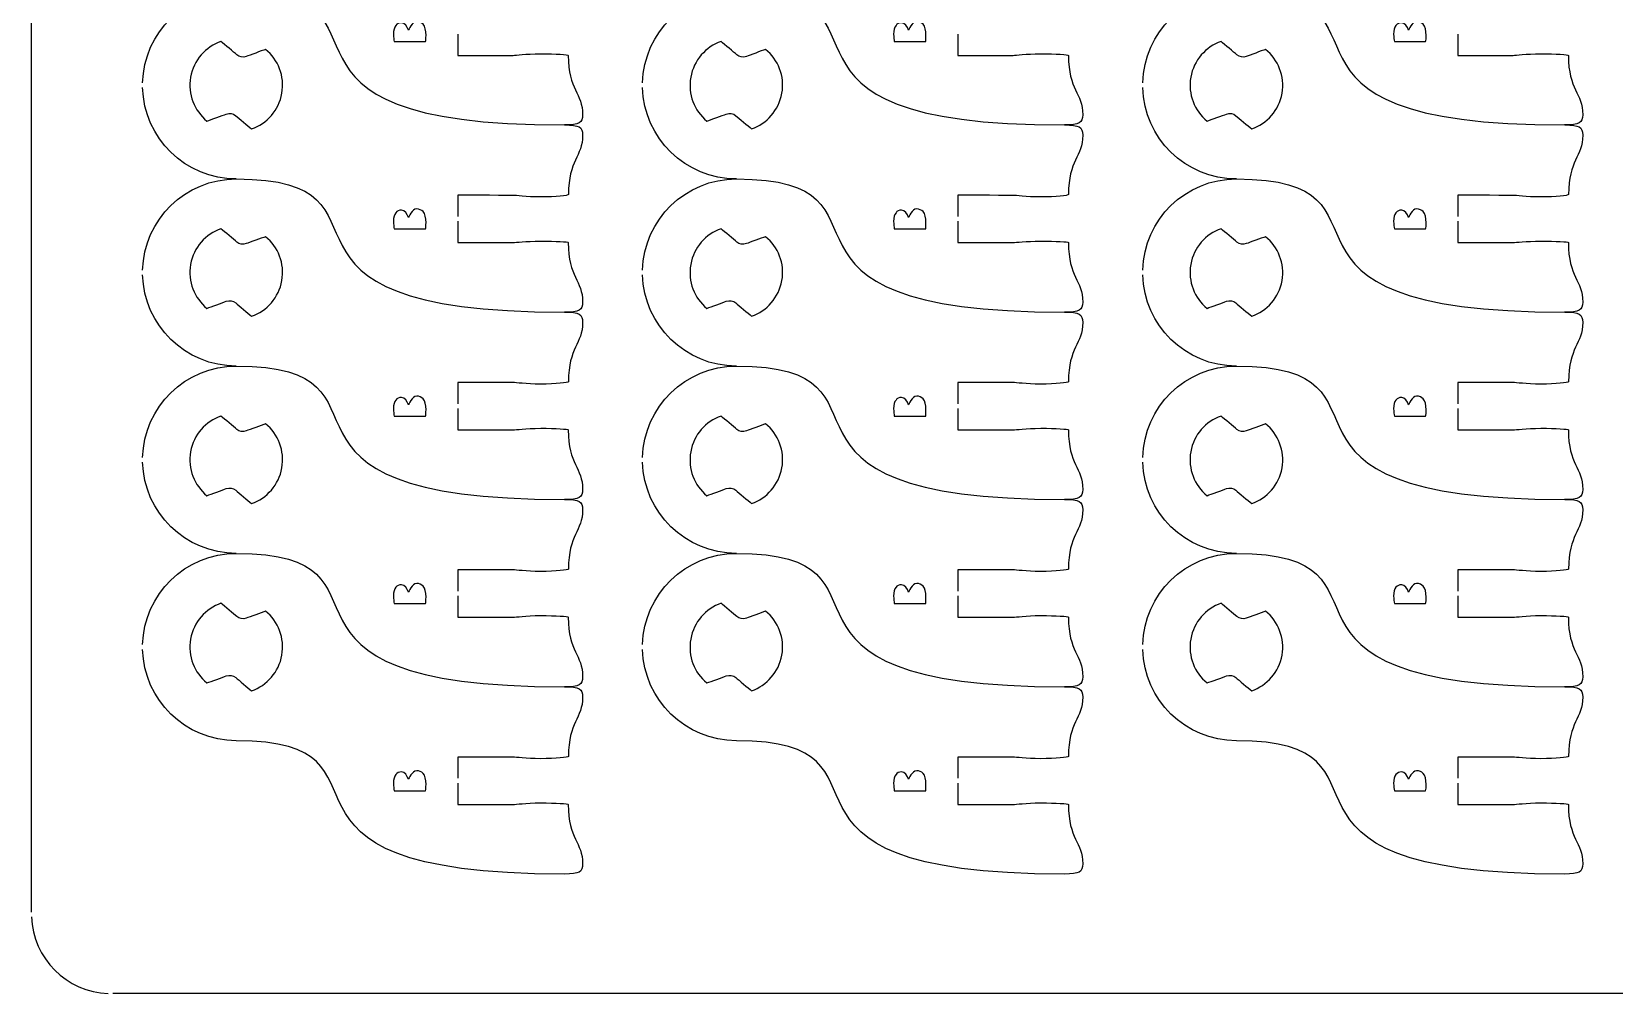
# Model space of a CAD drawing. Extents: x 0 to 300, y 0 to 300.
# Drawn here: x 0 to 100.3, y 0.1 to 61 of the extents above; entities that cross this region are included whole.
import ezdxf

# ---------------------------------------------------------------- set-up
doc = ezdxf.new("R2010")
doc.units = 0
doc.header["$MEASUREMENT"] = 0
doc.layers.add('DEFAULT', color=7, linetype='CONTINUOUS')

msp = doc.modelspace()

# ---------------------------------------------------------------- linework, layer by layer
at = {"layer": 'DEFAULT', "color": 1}
for points in [[(0, 5.25), (0, 294.95)], [(294.85, 0.1), (5.15, 0.1)]]:
    msp.add_lwpolyline(points, dxfattribs=at)
for points, knots in [([(7.03, 57.8), (7.11, 61), (9.74, 63.59), (12.96, 63.58), (24.39, 63.58), (12.49, 55.13), (33.76, 55.13), (34.68, 55.13), (34.9, 55.01), (34.9, 54.49), (34.9, 53.09), (34, 52.93), (34, 50.72), (33.98, 50.66), (33.21, 50.57), (32.25, 50.57), (31.28, 50.57), (30.67, 50.67), (30.5, 50.67), (29.62, 50.67), (26.99, 50.68), (26.99, 50.68), (26.99, 50.23), (26.99, 49.78), (26.99, 49.33)], [0, 0, 0, 0, 1, 1, 1, 2, 2, 2, 3, 3, 3, 4, 4, 4, 5, 5, 5, 6, 6, 6, 7, 7, 7, 10.82, 10.82, 10.82, 10.82]), ([(38.7, 57.8), (38.78, 61), (41.42, 63.59), (44.64, 63.58), (56.06, 63.58), (44.16, 55.13), (65.43, 55.13), (66.35, 55.13), (66.58, 55.01), (66.58, 54.49), (66.58, 53.09), (65.67, 52.93), (65.67, 50.72), (65.66, 50.66), (64.88, 50.57), (63.92, 50.57), (62.95, 50.57), (62.35, 50.67), (62.17, 50.67), (61.29, 50.67), (58.67, 50.68), (58.67, 50.68), (58.67, 50.23), (58.67, 49.78), (58.67, 49.33)], [0, 0, 0, 0, 1, 1, 1, 2, 2, 2, 3, 3, 3, 4, 4, 4, 5, 5, 5, 6, 6, 6, 7, 7, 7, 10.82, 10.82, 10.82, 10.82]), ([(70.38, 57.8), (70.46, 61), (73.09, 63.59), (76.31, 63.58), (87.74, 63.58), (75.83, 55.13), (97.11, 55.13), (98.03, 55.13), (98.25, 55.01), (98.25, 54.49), (98.25, 53.09), (97.35, 52.93), (97.35, 50.72), (97.33, 50.66), (96.56, 50.57), (95.6, 50.57), (94.63, 50.57), (94.02, 50.67), (93.84, 50.67), (92.97, 50.67), (90.34, 50.68), (90.34, 50.68), (90.34, 50.23), (90.34, 49.78), (90.34, 49.33)], [0, 0, 0, 0, 1, 1, 1, 2, 2, 2, 3, 3, 3, 4, 4, 4, 5, 5, 5, 6, 6, 6, 7, 7, 7, 10.82, 10.82, 10.82, 10.82]), ([(15.85, 57.14), (15.66, 56.06), (14.9, 55.22), (13.93, 54.88), (13.7, 55.07), (13.12, 55.55), (12.93, 55.72), (12.76, 55.86), (12.53, 55.9), (12.33, 55.82), (12.09, 55.73), (11.37, 55.48), (11.1, 55.38), (10.31, 56.03), (9.88, 57.08), (10.07, 58.16), (10.26, 59.24), (11.02, 60.08), (11.99, 60.42), (12.22, 60.23), (12.8, 59.74), (12.99, 59.58), (13.16, 59.44), (13.39, 59.4), (13.59, 59.47), (13.83, 59.56), (14.54, 59.82), (14.82, 59.92), (15.61, 59.27), (16.04, 58.22), (15.85, 57.14)], [1, 1, 1, 1, 2, 2, 2, 3, 3, 3, 4, 4, 4, 5, 5, 5, 6, 6, 6, 7, 7, 7, 8, 8, 8, 9, 9, 9, 10, 10, 10, 11, 11, 11, 11]), ([(26.99, 60.89), (26.99, 60.44), (26.99, 59.99), (26.99, 59.54), (28.16, 59.54), (29.33, 59.54), (30.5, 59.54), (30.67, 59.54), (31.27, 59.64), (32.25, 59.64), (33.21, 59.64), (33.99, 59.6), (33.99, 59.54), (33.99, 57.33), (34.9, 57.17), (34.9, 55.77), (34.9, 55.26), (34.68, 55.13), (33.75, 55.13)], [0, 0, 0, 0, 3.83, 3.83, 3.83, 13.76, 13.76, 13.76, 14.76, 14.76, 14.76, 15.76, 15.76, 15.76, 16.76, 16.76, 16.76, 17.76, 17.76, 17.76, 17.76]), ([(47.52, 57.14), (47.33, 56.06), (46.57, 55.22), (45.6, 54.88), (45.38, 55.07), (44.8, 55.55), (44.6, 55.72), (44.44, 55.86), (44.21, 55.9), (44, 55.82), (43.76, 55.73), (43.04, 55.48), (42.77, 55.38), (41.98, 56.03), (41.55, 57.08), (41.75, 58.16), (41.94, 59.24), (42.7, 60.08), (43.67, 60.42), (43.89, 60.23), (44.47, 59.74), (44.67, 59.58), (44.83, 59.44), (45.06, 59.4), (45.27, 59.47), (45.51, 59.56), (46.21, 59.82), (46.49, 59.92), (47.29, 59.27), (47.72, 58.22), (47.52, 57.14)], [1, 1, 1, 1, 2, 2, 2, 3, 3, 3, 4, 4, 4, 5, 5, 5, 6, 6, 6, 7, 7, 7, 8, 8, 8, 9, 9, 9, 10, 10, 10, 11, 11, 11, 11]), ([(58.67, 60.89), (58.67, 60.44), (58.67, 59.99), (58.67, 59.54), (59.83, 59.54), (61, 59.54), (62.17, 59.54), (62.35, 59.54), (62.95, 59.64), (63.92, 59.64), (64.89, 59.64), (65.67, 59.6), (65.67, 59.54), (65.67, 57.33), (66.58, 57.17), (66.58, 55.77), (66.58, 55.26), (66.35, 55.13), (65.43, 55.13)], [0, 0, 0, 0, 3.83, 3.83, 3.83, 13.76, 13.76, 13.76, 14.76, 14.76, 14.76, 15.76, 15.76, 15.76, 16.76, 16.76, 16.76, 17.76, 17.76, 17.76, 17.76]), ([(79.2, 57.14), (79.01, 56.06), (78.25, 55.22), (77.28, 54.88), (77.05, 55.07), (76.47, 55.55), (76.28, 55.72), (76.11, 55.86), (75.88, 55.9), (75.68, 55.82), (75.44, 55.73), (74.72, 55.48), (74.45, 55.38), (73.66, 56.03), (73.23, 57.08), (73.42, 58.16), (73.61, 59.24), (74.37, 60.08), (75.34, 60.42), (75.56, 60.23), (76.15, 59.74), (76.34, 59.58), (76.51, 59.44), (76.74, 59.4), (76.94, 59.47), (77.18, 59.56), (77.89, 59.82), (78.16, 59.92), (78.96, 59.27), (79.39, 58.22), (79.2, 57.14)], [1, 1, 1, 1, 2, 2, 2, 3, 3, 3, 4, 4, 4, 5, 5, 5, 6, 6, 6, 7, 7, 7, 8, 8, 8, 9, 9, 9, 10, 10, 10, 11, 11, 11, 11]), ([(90.34, 60.89), (90.34, 60.44), (90.34, 59.99), (90.34, 59.54), (91.51, 59.54), (92.68, 59.54), (93.84, 59.54), (94.02, 59.54), (94.62, 59.64), (95.6, 59.64), (96.56, 59.64), (97.34, 59.6), (97.34, 59.54), (97.34, 57.33), (98.25, 57.17), (98.25, 55.77), (98.25, 55.26), (98.02, 55.13), (97.1, 55.13)], [0, 0, 0, 0, 3.83, 3.83, 3.83, 13.76, 13.76, 13.76, 14.76, 14.76, 14.76, 15.76, 15.76, 15.76, 16.76, 16.76, 16.76, 17.76, 17.76, 17.76, 17.76]), ([(7.03, 45.93), (7.11, 49.14), (9.74, 51.72), (12.96, 51.71), (24.39, 51.71), (12.49, 43.27), (33.76, 43.27), (34.68, 43.27), (34.9, 43.14), (34.9, 42.62), (34.9, 41.23), (34, 41.06), (34, 38.86), (33.98, 38.8), (33.21, 38.71), (32.25, 38.7), (31.28, 38.71), (30.67, 38.81), (30.5, 38.81), (29.62, 38.81), (26.99, 38.81), (26.99, 38.81), (26.99, 38.36), (26.99, 37.91), (26.99, 37.46)], [0, 0, 0, 0, 1, 1, 1, 2, 2, 2, 3, 3, 3, 4, 4, 4, 5, 5, 5, 6, 6, 6, 7, 7, 7, 10.82, 10.82, 10.82, 10.82]), ([(38.7, 45.93), (38.78, 49.14), (41.42, 51.72), (44.64, 51.71), (56.06, 51.71), (44.16, 43.27), (65.43, 43.27), (66.35, 43.27), (66.58, 43.14), (66.58, 42.62), (66.58, 41.23), (65.67, 41.06), (65.67, 38.86), (65.66, 38.8), (64.88, 38.71), (63.92, 38.7), (62.95, 38.71), (62.35, 38.81), (62.17, 38.81), (61.29, 38.81), (58.67, 38.81), (58.67, 38.81), (58.67, 38.36), (58.67, 37.91), (58.67, 37.46)], [0, 0, 0, 0, 1, 1, 1, 2, 2, 2, 3, 3, 3, 4, 4, 4, 5, 5, 5, 6, 6, 6, 7, 7, 7, 10.82, 10.82, 10.82, 10.82]), ([(70.38, 45.93), (70.46, 49.14), (73.09, 51.72), (76.31, 51.71), (87.74, 51.71), (75.83, 43.27), (97.11, 43.27), (98.03, 43.27), (98.25, 43.14), (98.25, 42.62), (98.25, 41.23), (97.35, 41.06), (97.35, 38.86), (97.33, 38.8), (96.56, 38.71), (95.6, 38.7), (94.63, 38.71), (94.02, 38.81), (93.84, 38.81), (92.97, 38.81), (90.34, 38.81), (90.34, 38.81), (90.34, 38.36), (90.34, 37.91), (90.34, 37.46)], [0, 0, 0, 0, 1, 1, 1, 2, 2, 2, 3, 3, 3, 4, 4, 4, 5, 5, 5, 6, 6, 6, 7, 7, 7, 10.82, 10.82, 10.82, 10.82]), ([(15.85, 45.27), (15.66, 44.19), (14.9, 43.35), (13.93, 43.01), (13.7, 43.2), (13.12, 43.69), (12.93, 43.85), (12.76, 43.99), (12.53, 44.03), (12.33, 43.96), (12.09, 43.87), (11.37, 43.61), (11.1, 43.51), (10.31, 44.16), (9.88, 45.21), (10.07, 46.29), (10.26, 47.38), (11.02, 48.22), (11.99, 48.55), (12.22, 48.36), (12.8, 47.88), (12.99, 47.71), (13.16, 47.57), (13.39, 47.53), (13.59, 47.61), (13.83, 47.69), (14.54, 47.95), (14.82, 48.05), (15.61, 47.4), (16.04, 46.35), (15.85, 45.27)], [1, 1, 1, 1, 2, 2, 2, 3, 3, 3, 4, 4, 4, 5, 5, 5, 6, 6, 6, 7, 7, 7, 8, 8, 8, 9, 9, 9, 10, 10, 10, 11, 11, 11, 11]), ([(26.99, 49.03), (26.99, 48.58), (26.99, 48.13), (26.99, 47.68), (28.16, 47.68), (29.33, 47.68), (30.5, 47.68), (30.67, 47.68), (31.27, 47.77), (32.25, 47.77), (33.21, 47.77), (33.99, 47.73), (33.99, 47.68), (33.99, 45.46), (34.9, 45.3), (34.9, 43.91), (34.9, 43.39), (34.68, 43.27), (33.75, 43.27)], [0, 0, 0, 0, 3.83, 3.83, 3.83, 13.76, 13.76, 13.76, 14.76, 14.76, 14.76, 15.76, 15.76, 15.76, 16.76, 16.76, 16.76, 17.76, 17.76, 17.76, 17.76]), ([(47.52, 45.27), (47.33, 44.19), (46.57, 43.35), (45.6, 43.01), (45.38, 43.2), (44.8, 43.69), (44.6, 43.85), (44.44, 43.99), (44.21, 44.03), (44, 43.96), (43.76, 43.87), (43.04, 43.61), (42.77, 43.51), (41.98, 44.16), (41.55, 45.21), (41.75, 46.29), (41.94, 47.38), (42.7, 48.22), (43.67, 48.55), (43.89, 48.36), (44.47, 47.88), (44.67, 47.71), (44.83, 47.57), (45.06, 47.53), (45.27, 47.61), (45.51, 47.69), (46.21, 47.95), (46.49, 48.05), (47.29, 47.4), (47.72, 46.35), (47.52, 45.27)], [1, 1, 1, 1, 2, 2, 2, 3, 3, 3, 4, 4, 4, 5, 5, 5, 6, 6, 6, 7, 7, 7, 8, 8, 8, 9, 9, 9, 10, 10, 10, 11, 11, 11, 11]), ([(58.67, 49.03), (58.67, 48.58), (58.67, 48.13), (58.67, 47.68), (59.83, 47.68), (61, 47.68), (62.17, 47.68), (62.35, 47.68), (62.95, 47.77), (63.92, 47.77), (64.89, 47.77), (65.67, 47.73), (65.67, 47.68), (65.67, 45.46), (66.58, 45.3), (66.58, 43.91), (66.58, 43.39), (66.35, 43.27), (65.43, 43.27)], [0, 0, 0, 0, 3.83, 3.83, 3.83, 13.76, 13.76, 13.76, 14.76, 14.76, 14.76, 15.76, 15.76, 15.76, 16.76, 16.76, 16.76, 17.76, 17.76, 17.76, 17.76]), ([(79.2, 45.27), (79.01, 44.19), (78.25, 43.35), (77.28, 43.01), (77.05, 43.2), (76.47, 43.69), (76.28, 43.85), (76.11, 43.99), (75.88, 44.03), (75.68, 43.96), (75.44, 43.87), (74.72, 43.61), (74.45, 43.51), (73.66, 44.16), (73.23, 45.21), (73.42, 46.29), (73.61, 47.38), (74.37, 48.22), (75.34, 48.55), (75.56, 48.36), (76.15, 47.88), (76.34, 47.71), (76.51, 47.57), (76.74, 47.53), (76.94, 47.61), (77.18, 47.69), (77.89, 47.95), (78.16, 48.05), (78.96, 47.4), (79.39, 46.35), (79.2, 45.27)], [1, 1, 1, 1, 2, 2, 2, 3, 3, 3, 4, 4, 4, 5, 5, 5, 6, 6, 6, 7, 7, 7, 8, 8, 8, 9, 9, 9, 10, 10, 10, 11, 11, 11, 11]), ([(90.34, 49.03), (90.34, 48.58), (90.34, 48.13), (90.34, 47.68), (91.51, 47.68), (92.68, 47.68), (93.84, 47.68), (94.02, 47.68), (94.62, 47.77), (95.6, 47.77), (96.56, 47.77), (97.34, 47.73), (97.34, 47.68), (97.34, 45.46), (98.25, 45.3), (98.25, 43.91), (98.25, 43.39), (98.02, 43.27), (97.1, 43.27)], [0, 0, 0, 0, 3.83, 3.83, 3.83, 13.76, 13.76, 13.76, 14.76, 14.76, 14.76, 15.76, 15.76, 15.76, 16.76, 16.76, 16.76, 17.76, 17.76, 17.76, 17.76]), ([(7.03, 34.06), (7.11, 37.27), (9.74, 39.85), (12.96, 39.85), (24.39, 39.84), (12.49, 31.4), (33.76, 31.4), (34.68, 31.4), (34.9, 31.27), (34.9, 30.75), (34.9, 29.36), (34, 29.2), (34, 26.99), (33.98, 26.93), (33.21, 26.84), (32.25, 26.84), (31.28, 26.84), (30.67, 26.94), (30.5, 26.94), (29.62, 26.94), (26.99, 26.94), (26.99, 26.94), (26.99, 26.49), (26.99, 26.04), (26.99, 25.59)], [0, 0, 0, 0, 1, 1, 1, 2, 2, 2, 3, 3, 3, 4, 4, 4, 5, 5, 5, 6, 6, 6, 7, 7, 7, 10.82, 10.82, 10.82, 10.82]), ([(38.7, 34.06), (38.78, 37.27), (41.42, 39.85), (44.64, 39.85), (56.06, 39.84), (44.16, 31.4), (65.43, 31.4), (66.35, 31.4), (66.58, 31.27), (66.58, 30.75), (66.58, 29.36), (65.67, 29.2), (65.67, 26.99), (65.66, 26.93), (64.88, 26.84), (63.92, 26.84), (62.95, 26.84), (62.35, 26.94), (62.17, 26.94), (61.29, 26.94), (58.67, 26.94), (58.67, 26.94), (58.67, 26.49), (58.67, 26.04), (58.67, 25.59)], [0, 0, 0, 0, 1, 1, 1, 2, 2, 2, 3, 3, 3, 4, 4, 4, 5, 5, 5, 6, 6, 6, 7, 7, 7, 10.82, 10.82, 10.82, 10.82]), ([(70.38, 34.06), (70.46, 37.27), (73.09, 39.85), (76.31, 39.85), (87.74, 39.84), (75.83, 31.4), (97.11, 31.4), (98.03, 31.4), (98.25, 31.27), (98.25, 30.75), (98.25, 29.36), (97.35, 29.2), (97.35, 26.99), (97.33, 26.93), (96.56, 26.84), (95.6, 26.84), (94.63, 26.84), (94.02, 26.94), (93.84, 26.94), (92.97, 26.94), (90.34, 26.94), (90.34, 26.94), (90.34, 26.49), (90.34, 26.04), (90.34, 25.59)], [0, 0, 0, 0, 1, 1, 1, 2, 2, 2, 3, 3, 3, 4, 4, 4, 5, 5, 5, 6, 6, 6, 7, 7, 7, 10.82, 10.82, 10.82, 10.82]), ([(26.99, 37.16), (26.99, 36.71), (26.99, 36.26), (26.99, 35.81), (28.16, 35.81), (29.33, 35.81), (30.5, 35.81), (30.67, 35.81), (31.27, 35.91), (32.25, 35.91), (33.21, 35.91), (33.99, 35.86), (33.99, 35.81), (33.99, 33.6), (34.9, 33.43), (34.9, 32.04), (34.9, 31.52), (34.68, 31.4), (33.75, 31.4)], [0, 0, 0, 0, 3.83, 3.83, 3.83, 13.76, 13.76, 13.76, 14.76, 14.76, 14.76, 15.76, 15.76, 15.76, 16.76, 16.76, 16.76, 17.76, 17.76, 17.76, 17.76]), ([(58.67, 37.16), (58.67, 36.71), (58.67, 36.26), (58.67, 35.81), (59.83, 35.81), (61, 35.81), (62.17, 35.81), (62.35, 35.81), (62.95, 35.91), (63.92, 35.91), (64.89, 35.91), (65.67, 35.86), (65.67, 35.81), (65.67, 33.6), (66.58, 33.43), (66.58, 32.04), (66.58, 31.52), (66.35, 31.4), (65.43, 31.4)], [0, 0, 0, 0, 3.83, 3.83, 3.83, 13.76, 13.76, 13.76, 14.76, 14.76, 14.76, 15.76, 15.76, 15.76, 16.76, 16.76, 16.76, 17.76, 17.76, 17.76, 17.76]), ([(90.34, 37.16), (90.34, 36.71), (90.34, 36.26), (90.34, 35.81), (91.51, 35.81), (92.68, 35.81), (93.84, 35.81), (94.02, 35.81), (94.62, 35.91), (95.6, 35.91), (96.56, 35.91), (97.34, 35.86), (97.34, 35.81), (97.34, 33.6), (98.25, 33.43), (98.25, 32.04), (98.25, 31.52), (98.02, 31.4), (97.1, 31.4)], [0, 0, 0, 0, 3.83, 3.83, 3.83, 13.76, 13.76, 13.76, 14.76, 14.76, 14.76, 15.76, 15.76, 15.76, 16.76, 16.76, 16.76, 17.76, 17.76, 17.76, 17.76]), ([(15.85, 33.4), (15.66, 32.32), (14.9, 31.48), (13.93, 31.14), (13.7, 31.33), (13.12, 31.82), (12.93, 31.98), (12.76, 32.12), (12.53, 32.16), (12.33, 32.09), (12.09, 32), (11.37, 31.74), (11.1, 31.64), (10.31, 32.29), (9.88, 33.34), (10.07, 34.42), (10.26, 35.51), (11.02, 36.35), (11.99, 36.68), (12.22, 36.5), (12.8, 36.01), (12.99, 35.84), (13.16, 35.71), (13.39, 35.66), (13.59, 35.74), (13.83, 35.83), (14.54, 36.08), (14.82, 36.19), (15.61, 35.54), (16.04, 34.49), (15.85, 33.4)], [1, 1, 1, 1, 2, 2, 2, 3, 3, 3, 4, 4, 4, 5, 5, 5, 6, 6, 6, 7, 7, 7, 8, 8, 8, 9, 9, 9, 10, 10, 10, 11, 11, 11, 11]), ([(47.52, 33.4), (47.33, 32.32), (46.57, 31.48), (45.6, 31.14), (45.38, 31.33), (44.8, 31.82), (44.6, 31.98), (44.44, 32.12), (44.21, 32.16), (44, 32.09), (43.76, 32), (43.04, 31.74), (42.77, 31.64), (41.98, 32.29), (41.55, 33.34), (41.75, 34.42), (41.94, 35.51), (42.7, 36.35), (43.67, 36.68), (43.89, 36.5), (44.47, 36.01), (44.67, 35.84), (44.83, 35.71), (45.06, 35.66), (45.27, 35.74), (45.51, 35.83), (46.21, 36.08), (46.49, 36.19), (47.29, 35.54), (47.72, 34.49), (47.52, 33.4)], [1, 1, 1, 1, 2, 2, 2, 3, 3, 3, 4, 4, 4, 5, 5, 5, 6, 6, 6, 7, 7, 7, 8, 8, 8, 9, 9, 9, 10, 10, 10, 11, 11, 11, 11]), ([(79.2, 33.4), (79.01, 32.32), (78.25, 31.48), (77.28, 31.14), (77.05, 31.33), (76.47, 31.82), (76.28, 31.98), (76.11, 32.12), (75.88, 32.16), (75.68, 32.09), (75.44, 32), (74.72, 31.74), (74.45, 31.64), (73.66, 32.29), (73.23, 33.34), (73.42, 34.42), (73.61, 35.51), (74.37, 36.35), (75.34, 36.68), (75.56, 36.5), (76.15, 36.01), (76.34, 35.84), (76.51, 35.71), (76.74, 35.66), (76.94, 35.74), (77.18, 35.83), (77.89, 36.08), (78.16, 36.19), (78.96, 35.54), (79.39, 34.49), (79.2, 33.4)], [1, 1, 1, 1, 2, 2, 2, 3, 3, 3, 4, 4, 4, 5, 5, 5, 6, 6, 6, 7, 7, 7, 8, 8, 8, 9, 9, 9, 10, 10, 10, 11, 11, 11, 11]), ([(7.03, 22.2), (7.11, 25.4), (9.74, 27.98), (12.96, 27.98), (24.39, 27.98), (12.49, 19.53), (33.76, 19.53), (34.68, 19.53), (34.9, 19.41), (34.9, 18.88), (34.9, 17.49), (34, 17.33), (34, 15.12), (33.98, 15.06), (33.21, 14.97), (32.25, 14.97), (31.28, 14.97), (30.67, 15.07), (30.5, 15.07), (29.62, 15.07), (26.99, 15.07), (26.99, 15.07), (26.99, 14.63), (26.99, 14.18), (26.99, 13.73)], [0, 0, 0, 0, 1, 1, 1, 2, 2, 2, 3, 3, 3, 4, 4, 4, 5, 5, 5, 6, 6, 6, 7, 7, 7, 10.82, 10.82, 10.82, 10.82]), ([(38.7, 22.2), (38.78, 25.4), (41.42, 27.98), (44.64, 27.98), (56.06, 27.98), (44.16, 19.53), (65.43, 19.53), (66.35, 19.53), (66.58, 19.41), (66.58, 18.88), (66.58, 17.49), (65.67, 17.33), (65.67, 15.12), (65.66, 15.06), (64.88, 14.97), (63.92, 14.97), (62.95, 14.97), (62.35, 15.07), (62.17, 15.07), (61.29, 15.07), (58.67, 15.07), (58.67, 15.07), (58.67, 14.63), (58.67, 14.18), (58.67, 13.73)], [0, 0, 0, 0, 1, 1, 1, 2, 2, 2, 3, 3, 3, 4, 4, 4, 5, 5, 5, 6, 6, 6, 7, 7, 7, 10.82, 10.82, 10.82, 10.82]), ([(70.38, 22.2), (70.46, 25.4), (73.09, 27.98), (76.31, 27.98), (87.74, 27.98), (75.83, 19.53), (97.11, 19.53), (98.03, 19.53), (98.25, 19.41), (98.25, 18.88), (98.25, 17.49), (97.35, 17.33), (97.35, 15.12), (97.33, 15.06), (96.56, 14.97), (95.6, 14.97), (94.63, 14.97), (94.02, 15.07), (93.84, 15.07), (92.97, 15.07), (90.34, 15.07), (90.34, 15.07), (90.34, 14.63), (90.34, 14.18), (90.34, 13.73)], [0, 0, 0, 0, 1, 1, 1, 2, 2, 2, 3, 3, 3, 4, 4, 4, 5, 5, 5, 6, 6, 6, 7, 7, 7, 10.82, 10.82, 10.82, 10.82]), ([(26.99, 25.29), (26.99, 24.84), (26.99, 24.39), (26.99, 23.94), (28.16, 23.94), (29.33, 23.94), (30.5, 23.94), (30.67, 23.94), (31.27, 24.04), (32.25, 24.04), (33.21, 24.04), (33.99, 23.99), (33.99, 23.94), (33.99, 21.73), (34.9, 21.57), (34.9, 20.17), (34.9, 19.65), (34.68, 19.53), (33.75, 19.53)], [0, 0, 0, 0, 3.83, 3.83, 3.83, 13.76, 13.76, 13.76, 14.76, 14.76, 14.76, 15.76, 15.76, 15.76, 16.76, 16.76, 16.76, 17.76, 17.76, 17.76, 17.76]), ([(58.67, 25.29), (58.67, 24.84), (58.67, 24.39), (58.67, 23.94), (59.83, 23.94), (61, 23.94), (62.17, 23.94), (62.35, 23.94), (62.95, 24.04), (63.92, 24.04), (64.89, 24.04), (65.67, 23.99), (65.67, 23.94), (65.67, 21.73), (66.58, 21.57), (66.58, 20.17), (66.58, 19.65), (66.35, 19.53), (65.43, 19.53)], [0, 0, 0, 0, 3.83, 3.83, 3.83, 13.76, 13.76, 13.76, 14.76, 14.76, 14.76, 15.76, 15.76, 15.76, 16.76, 16.76, 16.76, 17.76, 17.76, 17.76, 17.76]), ([(90.34, 25.29), (90.34, 24.84), (90.34, 24.39), (90.34, 23.94), (91.51, 23.94), (92.68, 23.94), (93.84, 23.94), (94.02, 23.94), (94.62, 24.04), (95.6, 24.04), (96.56, 24.04), (97.34, 23.99), (97.34, 23.94), (97.34, 21.73), (98.25, 21.57), (98.25, 20.17), (98.25, 19.65), (98.02, 19.53), (97.1, 19.53)], [0, 0, 0, 0, 3.83, 3.83, 3.83, 13.76, 13.76, 13.76, 14.76, 14.76, 14.76, 15.76, 15.76, 15.76, 16.76, 16.76, 16.76, 17.76, 17.76, 17.76, 17.76]), ([(15.85, 21.53), (15.66, 20.46), (14.9, 19.62), (13.93, 19.27), (13.7, 19.46), (13.12, 19.95), (12.93, 20.12), (12.76, 20.25), (12.53, 20.29), (12.33, 20.22), (12.09, 20.13), (11.37, 19.87), (11.1, 19.77), (10.31, 20.42), (9.88, 21.47), (10.07, 22.55), (10.26, 23.64), (11.02, 24.48), (11.99, 24.82), (12.22, 24.63), (12.8, 24.14), (12.99, 23.98), (13.16, 23.84), (13.39, 23.8), (13.59, 23.87), (13.83, 23.96), (14.54, 24.22), (14.82, 24.32), (15.61, 23.67), (16.04, 22.62), (15.85, 21.53)], [1, 1, 1, 1, 2, 2, 2, 3, 3, 3, 4, 4, 4, 5, 5, 5, 6, 6, 6, 7, 7, 7, 8, 8, 8, 9, 9, 9, 10, 10, 10, 11, 11, 11, 11]), ([(47.52, 21.53), (47.33, 20.46), (46.57, 19.62), (45.6, 19.27), (45.38, 19.46), (44.8, 19.95), (44.6, 20.12), (44.44, 20.25), (44.21, 20.29), (44, 20.22), (43.76, 20.13), (43.04, 19.87), (42.77, 19.77), (41.98, 20.42), (41.55, 21.47), (41.75, 22.55), (41.94, 23.64), (42.7, 24.48), (43.67, 24.82), (43.89, 24.63), (44.47, 24.14), (44.67, 23.98), (44.83, 23.84), (45.06, 23.8), (45.27, 23.87), (45.51, 23.96), (46.21, 24.22), (46.49, 24.32), (47.29, 23.67), (47.72, 22.62), (47.52, 21.53)], [1, 1, 1, 1, 2, 2, 2, 3, 3, 3, 4, 4, 4, 5, 5, 5, 6, 6, 6, 7, 7, 7, 8, 8, 8, 9, 9, 9, 10, 10, 10, 11, 11, 11, 11]), ([(79.2, 21.53), (79.01, 20.46), (78.25, 19.62), (77.28, 19.27), (77.05, 19.46), (76.47, 19.95), (76.28, 20.12), (76.11, 20.25), (75.88, 20.29), (75.68, 20.22), (75.44, 20.13), (74.72, 19.87), (74.45, 19.77), (73.66, 20.42), (73.23, 21.47), (73.42, 22.55), (73.61, 23.64), (74.37, 24.48), (75.34, 24.82), (75.56, 24.63), (76.15, 24.14), (76.34, 23.98), (76.51, 23.84), (76.74, 23.8), (76.94, 23.87), (77.18, 23.96), (77.89, 24.22), (78.16, 24.32), (78.96, 23.67), (79.39, 22.62), (79.2, 21.53)], [1, 1, 1, 1, 2, 2, 2, 3, 3, 3, 4, 4, 4, 5, 5, 5, 6, 6, 6, 7, 7, 7, 8, 8, 8, 9, 9, 9, 10, 10, 10, 11, 11, 11, 11]), ([(26.99, 13.42), (26.99, 12.97), (26.99, 12.52), (26.99, 12.07), (28.16, 12.07), (29.33, 12.07), (30.5, 12.07), (30.67, 12.07), (31.27, 12.17), (32.25, 12.17), (33.21, 12.17), (33.99, 12.13), (33.99, 12.07), (33.99, 9.86), (34.9, 9.7), (34.9, 8.31), (34.9, 7.79), (34.68, 7.66), (33.75, 7.66), (12.48, 7.66), (24.38, 16.11), (12.96, 16.11), (9.74, 16.11), (7.11, 18.69), (7.03, 21.9)], [0, 0, 0, 0, 3.83, 3.83, 3.83, 13.76, 13.76, 13.76, 14.76, 14.76, 14.76, 15.76, 15.76, 15.76, 16.76, 16.76, 16.76, 17.76, 17.76, 17.76, 18.76, 18.76, 18.76, 19.76, 19.76, 19.76, 19.76]), ([(58.67, 13.42), (58.67, 12.97), (58.67, 12.52), (58.67, 12.07), (59.83, 12.07), (61, 12.07), (62.17, 12.07), (62.35, 12.07), (62.95, 12.17), (63.92, 12.17), (64.89, 12.17), (65.67, 12.13), (65.67, 12.07), (65.67, 9.86), (66.58, 9.7), (66.58, 8.31), (66.58, 7.79), (66.35, 7.66), (65.43, 7.66), (44.16, 7.66), (56.06, 16.11), (44.64, 16.11), (41.42, 16.11), (38.78, 18.69), (38.7, 21.9)], [0, 0, 0, 0, 3.83, 3.83, 3.83, 13.76, 13.76, 13.76, 14.76, 14.76, 14.76, 15.76, 15.76, 15.76, 16.76, 16.76, 16.76, 17.76, 17.76, 17.76, 18.76, 18.76, 18.76, 19.76, 19.76, 19.76, 19.76]), ([(90.34, 13.42), (90.34, 12.97), (90.34, 12.52), (90.34, 12.07), (91.51, 12.07), (92.68, 12.07), (93.84, 12.07), (94.02, 12.07), (94.62, 12.17), (95.6, 12.17), (96.56, 12.17), (97.34, 12.13), (97.34, 12.07), (97.34, 9.86), (98.25, 9.7), (98.25, 8.31), (98.25, 7.79), (98.02, 7.66), (97.1, 7.66), (75.83, 7.66), (87.73, 16.11), (76.31, 16.11), (73.09, 16.11), (70.45, 18.69), (70.38, 21.9)], [0, 0, 0, 0, 3.83, 3.83, 3.83, 13.76, 13.76, 13.76, 14.76, 14.76, 14.76, 15.76, 15.76, 15.76, 16.76, 16.76, 16.76, 17.76, 17.76, 17.76, 18.76, 18.76, 18.76, 19.76, 19.76, 19.76, 19.76])]:
    msp.add_open_spline(points, degree=3, knots=knots, dxfattribs=at)
at = {"layer": 'DEFAULT', "color": 250}
for points in [[(22.97, 60.41), (22.94, 60.52), (22.92, 60.7), (22.92, 60.88), (22.92, 61.14), (22.97, 61.31), (23.07, 61.44), (23.15, 61.54), (23.27, 61.61), (23.43, 61.61), (23.62, 61.61), (23.79, 61.35), (23.87, 61.14), (23.87, 61.14), (24.09, 61.68), (24.39, 61.68), (24.56, 61.68), (24.69, 61.61), (24.79, 61.51), (24.92, 61.37), (24.98, 61.14), (24.98, 60.81), (24.98, 60.63), (24.97, 60.49), (24.95, 60.41), (24.29, 60.41), (23.63, 60.41), (22.97, 60.41)], [(54.64, 60.41), (54.62, 60.52), (54.6, 60.7), (54.6, 60.88), (54.6, 61.14), (54.64, 61.31), (54.75, 61.44), (54.82, 61.54), (54.94, 61.61), (55.1, 61.61), (55.3, 61.61), (55.47, 61.35), (55.55, 61.14), (55.55, 61.14), (55.76, 61.68), (56.06, 61.68), (56.23, 61.68), (56.37, 61.61), (56.46, 61.51), (56.59, 61.37), (56.65, 61.14), (56.65, 60.81), (56.65, 60.63), (56.64, 60.49), (56.63, 60.41), (55.97, 60.41), (55.3, 60.41), (54.64, 60.41)], [(86.32, 60.41), (86.29, 60.52), (86.27, 60.7), (86.27, 60.88), (86.27, 61.14), (86.32, 61.31), (86.42, 61.44), (86.5, 61.54), (86.62, 61.61), (86.78, 61.61), (86.97, 61.61), (87.14, 61.35), (87.22, 61.14), (87.22, 61.14), (87.43, 61.68), (87.73, 61.68), (87.91, 61.68), (88.04, 61.61), (88.14, 61.51), (88.27, 61.37), (88.33, 61.14), (88.33, 60.81), (88.33, 60.63), (88.32, 60.49), (88.3, 60.41), (87.64, 60.41), (86.98, 60.41), (86.32, 60.41)], [(22.97, 48.54), (22.94, 48.65), (22.92, 48.83), (22.92, 49.02), (22.92, 49.28), (22.97, 49.44), (23.07, 49.57), (23.15, 49.67), (23.27, 49.74), (23.43, 49.74), (23.62, 49.74), (23.79, 49.48), (23.87, 49.27), (23.87, 49.27), (24.09, 49.81), (24.39, 49.81), (24.56, 49.81), (24.69, 49.74), (24.79, 49.64), (24.92, 49.5), (24.98, 49.27), (24.98, 48.94), (24.98, 48.76), (24.97, 48.63), (24.95, 48.54), (24.29, 48.54), (23.63, 48.54), (22.97, 48.54)], [(54.64, 48.54), (54.62, 48.65), (54.6, 48.83), (54.6, 49.02), (54.6, 49.28), (54.64, 49.44), (54.75, 49.57), (54.82, 49.67), (54.94, 49.74), (55.1, 49.74), (55.3, 49.74), (55.47, 49.48), (55.55, 49.27), (55.55, 49.27), (55.76, 49.81), (56.06, 49.81), (56.23, 49.81), (56.37, 49.74), (56.46, 49.64), (56.59, 49.5), (56.65, 49.27), (56.65, 48.94), (56.65, 48.76), (56.64, 48.63), (56.63, 48.54), (55.97, 48.54), (55.3, 48.54), (54.64, 48.54)], [(86.32, 48.54), (86.29, 48.65), (86.27, 48.83), (86.27, 49.02), (86.27, 49.28), (86.32, 49.44), (86.42, 49.57), (86.5, 49.67), (86.62, 49.74), (86.78, 49.74), (86.97, 49.74), (87.14, 49.48), (87.22, 49.27), (87.22, 49.27), (87.43, 49.81), (87.73, 49.81), (87.91, 49.81), (88.04, 49.74), (88.14, 49.64), (88.27, 49.5), (88.33, 49.27), (88.33, 48.94), (88.33, 48.76), (88.32, 48.63), (88.3, 48.54), (87.64, 48.54), (86.98, 48.54), (86.32, 48.54)], [(22.97, 36.67), (22.94, 36.79), (22.92, 36.97), (22.92, 37.15), (22.92, 37.41), (22.97, 37.58), (23.07, 37.7), (23.15, 37.81), (23.27, 37.87), (23.43, 37.87), (23.62, 37.87), (23.79, 37.61), (23.87, 37.4), (23.87, 37.4), (24.09, 37.95), (24.39, 37.95), (24.56, 37.95), (24.69, 37.88), (24.79, 37.77), (24.92, 37.63), (24.98, 37.41), (24.98, 37.08), (24.98, 36.9), (24.97, 36.76), (24.95, 36.67), (24.29, 36.67), (23.63, 36.67), (22.97, 36.67)], [(54.64, 36.67), (54.62, 36.79), (54.6, 36.97), (54.6, 37.15), (54.6, 37.41), (54.64, 37.58), (54.75, 37.7), (54.82, 37.81), (54.94, 37.87), (55.1, 37.87), (55.3, 37.87), (55.47, 37.61), (55.55, 37.4), (55.55, 37.4), (55.76, 37.95), (56.06, 37.95), (56.23, 37.95), (56.37, 37.88), (56.46, 37.77), (56.59, 37.63), (56.65, 37.41), (56.65, 37.08), (56.65, 36.9), (56.64, 36.76), (56.63, 36.67), (55.97, 36.67), (55.3, 36.67), (54.64, 36.67)], [(86.32, 36.67), (86.29, 36.79), (86.27, 36.97), (86.27, 37.15), (86.27, 37.41), (86.32, 37.58), (86.42, 37.7), (86.5, 37.81), (86.62, 37.87), (86.78, 37.87), (86.97, 37.87), (87.14, 37.61), (87.22, 37.4), (87.22, 37.4), (87.43, 37.95), (87.73, 37.95), (87.91, 37.95), (88.04, 37.88), (88.14, 37.77), (88.27, 37.63), (88.33, 37.41), (88.33, 37.08), (88.33, 36.9), (88.32, 36.76), (88.3, 36.67), (87.64, 36.67), (86.98, 36.67), (86.32, 36.67)], [(22.97, 24.8), (22.94, 24.92), (22.92, 25.1), (22.92, 25.28), (22.92, 25.54), (22.97, 25.71), (23.07, 25.84), (23.15, 25.94), (23.27, 26), (23.43, 26), (23.62, 26), (23.79, 25.75), (23.87, 25.53), (23.87, 25.53), (24.09, 26.08), (24.39, 26.08), (24.56, 26.08), (24.69, 26.01), (24.79, 25.91), (24.92, 25.77), (24.98, 25.54), (24.98, 25.21), (24.98, 25.03), (24.97, 24.89), (24.95, 24.8), (24.29, 24.8), (23.63, 24.8), (22.97, 24.8)], [(54.64, 24.8), (54.62, 24.92), (54.6, 25.1), (54.6, 25.28), (54.6, 25.54), (54.64, 25.71), (54.75, 25.84), (54.82, 25.94), (54.94, 26), (55.1, 26), (55.3, 26), (55.47, 25.75), (55.55, 25.53), (55.55, 25.53), (55.76, 26.08), (56.06, 26.08), (56.23, 26.08), (56.37, 26.01), (56.46, 25.91), (56.59, 25.77), (56.65, 25.54), (56.65, 25.21), (56.65, 25.03), (56.64, 24.89), (56.63, 24.8), (55.97, 24.8), (55.3, 24.8), (54.64, 24.8)], [(86.32, 24.8), (86.29, 24.92), (86.27, 25.1), (86.27, 25.28), (86.27, 25.54), (86.32, 25.71), (86.42, 25.84), (86.5, 25.94), (86.62, 26), (86.78, 26), (86.97, 26), (87.14, 25.75), (87.22, 25.53), (87.22, 25.53), (87.43, 26.08), (87.73, 26.08), (87.91, 26.08), (88.04, 26.01), (88.14, 25.91), (88.27, 25.77), (88.33, 25.54), (88.33, 25.21), (88.33, 25.03), (88.32, 24.89), (88.3, 24.8), (87.64, 24.8), (86.98, 24.8), (86.32, 24.8)], [(22.97, 12.94), (22.94, 13.05), (22.92, 13.23), (22.92, 13.41), (22.92, 13.67), (22.97, 13.84), (23.07, 13.97), (23.15, 14.07), (23.27, 14.14), (23.43, 14.14), (23.62, 14.14), (23.79, 13.88), (23.87, 13.67), (23.87, 13.67), (24.09, 14.21), (24.39, 14.21), (24.56, 14.21), (24.69, 14.14), (24.79, 14.04), (24.92, 13.9), (24.98, 13.67), (24.98, 13.34), (24.98, 13.16), (24.97, 13.02), (24.95, 12.94), (24.29, 12.94), (23.63, 12.94), (22.97, 12.94)], [(54.64, 12.94), (54.62, 13.05), (54.6, 13.23), (54.6, 13.41), (54.6, 13.67), (54.64, 13.84), (54.75, 13.97), (54.82, 14.07), (54.94, 14.14), (55.1, 14.14), (55.3, 14.14), (55.47, 13.88), (55.55, 13.67), (55.55, 13.67), (55.76, 14.21), (56.06, 14.21), (56.23, 14.21), (56.37, 14.14), (56.46, 14.04), (56.59, 13.9), (56.65, 13.67), (56.65, 13.34), (56.65, 13.16), (56.64, 13.02), (56.63, 12.94), (55.97, 12.94), (55.3, 12.94), (54.64, 12.94)], [(86.32, 12.94), (86.29, 13.05), (86.27, 13.23), (86.27, 13.41), (86.27, 13.67), (86.32, 13.84), (86.42, 13.97), (86.5, 14.07), (86.62, 14.14), (86.78, 14.14), (86.97, 14.14), (87.14, 13.88), (87.22, 13.67), (87.22, 13.67), (87.43, 14.21), (87.73, 14.21), (87.91, 14.21), (88.04, 14.14), (88.14, 14.04), (88.27, 13.9), (88.33, 13.67), (88.33, 13.34), (88.33, 13.16), (88.32, 13.02), (88.3, 12.94), (87.64, 12.94), (86.98, 12.94), (86.32, 12.94)]]:
    msp.add_open_spline(points, degree=3, knots=[5.635, 5.635, 5.635, 5.635, 6.635, 6.635, 6.635, 7.635, 7.635, 7.635, 8.635, 8.635, 8.635, 9.635, 9.635, 9.635, 10.635, 10.635, 10.635, 11.635, 11.635, 11.635, 12.635, 12.635, 12.635, 13.635, 13.635, 13.635, 19.27, 19.27, 19.27, 19.27], dxfattribs=at)
at = {"layer": 'DEFAULT', "color": 1}
for points in [[(12.96, 51.71), (9.74, 51.71), (7.11, 54.3), (7.03, 57.5)], [(44.64, 51.71), (41.42, 51.71), (38.78, 54.3), (38.7, 57.5)], [(76.31, 51.71), (73.09, 51.71), (70.45, 54.3), (70.38, 57.5)], [(12.96, 39.85), (9.74, 39.85), (7.11, 42.43), (7.03, 45.63)], [(44.64, 39.85), (41.42, 39.85), (38.78, 42.43), (38.7, 45.63)], [(76.31, 39.85), (73.09, 39.85), (70.45, 42.43), (70.38, 45.63)], [(12.96, 27.98), (9.74, 27.98), (7.11, 30.56), (7.03, 33.77)], [(44.64, 27.98), (41.42, 27.98), (38.78, 30.56), (38.7, 33.77)], [(76.31, 27.98), (73.09, 27.98), (70.45, 30.56), (70.38, 33.77)], [(0, 4.95), (0.08, 2.32), (2.22, 0.18), (4.85, 0.1)]]:
    msp.add_open_spline(points, degree=3, dxfattribs=at)

doc.saveas('drawing.dxf')
